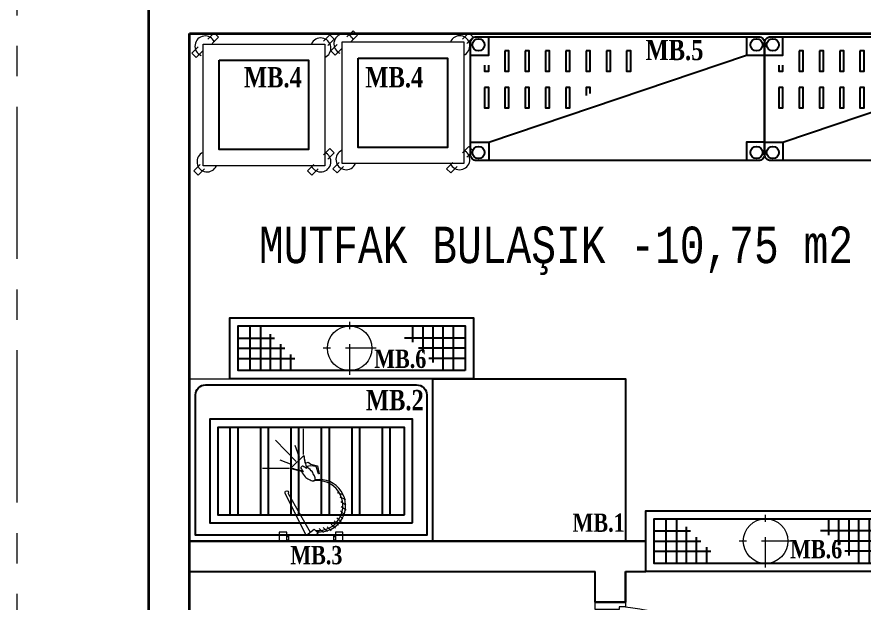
# Model space of a CAD drawing. Header units: millimetres. Extents: x 33350 to 35310, y -217097 to -211540.
# Drawn here: x 33568.5 to 33986, y -212824.6 to -212535.9 of the extents above; entities that cross this region are included whole.
import ezdxf
from ezdxf.enums import TextEntityAlignment as Align

# ---------------------------------------------------------------- set-up
doc = ezdxf.new("R2010")
doc.units = ezdxf.units.MM
doc.header["$LTSCALE"] = 60
doc.header["$MEASUREMENT"] = 0
for name, pattern in [('CENTER', [2, 1.25, -0.25, 0.25, -0.25]), ('DASHED2', [0.375, 0.25, -0.125]), ('HIDDEN', [0.375, 0.25, -0.125])]:
    doc.linetypes.add(name, pattern=pattern)
for name, color, linetype, lineweight in [('-DWG_ANA', 7, 'Continuous', 0), ('-DWG_DETAY1', 7, 'Continuous', 25), ('-DWG_DETAY2', 7, 'Continuous', 15), ('_AR TEFRİS_Pen_No__116', 121, 'Continuous', 13), ('M-DU-01', 134, 'Continuous', 35), ('M-SB-AKS-02', 15, 'CENTER', 18), ('M-SB-YZ-01', 255, 'Continuous', 20), ('NO', 7, 'Continuous', 0), ('OC-Mutfak Ekipman', 157, 'Continuous', 0), ('PLAN', 253, 'Continuous', 0), ('yerizg-a', 7, 'Continuous', 15), ('yerizg-b', 7, 'Continuous', 9)]:
    doc.layers.add(name, color=color, linetype=linetype, lineweight=lineweight)
for name, color, linetype in [('BL-D', 180, 'Continuous'), ('BL-S', 42, 'Continuous'), ('DUVAR', 7, 'Continuous'), ('sıhhi tesisat', 162, 'Continuous'), ('TEFRIŞ', 223, 'Continuous'), ('Tezgahlar', 144, 'Continuous')]:
    doc.layers.add(name, color=color, linetype=linetype)
doc.styles.add('antet', font='monos.ttf', dxfattribs={"width": 0.8})
doc.styles.add('ROMANS', font='ROMANSTW.SHX', dxfattribs={"width": 0.8})
doc.styles.add('TROMANS', font='ROMANSTW.SHX', dxfattribs={"width": 0.8})

# ---------------------------------------------------------------- blocks, each defined once
blk = doc.blocks.new('E_128')
at = {"layer": '-DWG_ANA', "color": 0}
blk.add_lwpolyline([(0, -80), (0, 0), (120, 0), (120, -80)], close=True, dxfattribs=at)
at = {"layer": '-DWG_DETAY1', "color": 0}
blk.add_lwpolyline([(3, -72), (3, -3), (117, -3), (117, -72, -0.414214), (112, -77), (8, -77, -0.414214)], format="xyb", close=True, dxfattribs=at)
blk = doc.blocks.new('EKN120')
at = {"layer": '-DWG_DETAY1', "color": 0}
for points in [[(10, -9), (10, -60), (110, -60), (110, -9)], [(14, -13), (14, -56), (106, -56), (106, -13)]]:
    blk.add_lwpolyline(points, close=True, dxfattribs=at)
at = {"layer": '-DWG_DETAY1', "color": 0, "linetype": 'Continuous'}
for points in [[(21, -13), (21, -56), (25, -56), (25, -13)], [(36, -13), (36, -56), (40, -56), (40, -13)], [(51, -13), (51, -56), (55, -56), (55, -13)], [(66, -13), (66, -56), (70, -56), (70, -13)], [(81, -13), (81, -56), (85, -56), (85, -13)], [(96, -13), (96, -56), (100, -56), (100, -13)]]:
    blk.add_lwpolyline(points, close=True, dxfattribs=at)
at = {"layer": 'PLAN', "color": 0, "linetype": 'Continuous'}
blk.add_blockref('E_128', (0, 0), dxfattribs=at)
at = {"layer": 'NO', "linetype": 'Continuous', "style": 'ROMANS', "width": 0.8}
blk.add_attdef('NO', text='', height=10, dxfattribs=at).set_placement((94, -68), align=Align.MIDDLE)
blk = doc.blocks.new('Y-SIFON')
at = {"layer": 'yerizg-a', "color": 0, "linetype": 'Continuous'}
blk.add_circle((0, 0), 11, dxfattribs=at)
at = {"layer": 'yerizg-b', "color": 0, "linetype": 'DASHED2'}
for points in [[(0, 13), (0, -13)], [(-13, 0), (13, 0)]]:
    blk.add_lwpolyline(points, dxfattribs=at)
blk = doc.blocks.new('120')
at = {"layer": 'sıhhi tesisat'}
for p, q in [((16088.22, 16465.14), (16088.22, 16435.14)), ((16093.22, 16465.14), (16093.22, 16442.14)), ((16098.22, 16465.14), (16098.22, 16447.14)), ((16082.22, 16459.14), (16104.22, 16459.14)), ((16104.22, 16454.14), (16082.22, 16454.14)), ((16082.22, 16449.14), (16100.22, 16449.14)), ((16082.22, 16444.14), (16095.22, 16444.14)), ((16082.22, 16439.14), (16090.22, 16439.14)), ((16098.22, 16353.14), (16098.22, 16381.14)), ((16093.22, 16353.14), (16093.22, 16376.14)), ((16104.22, 16379.14), (16096.22, 16379.14)), ((16088.22, 16353.14), (16088.22, 16371.14)), ((16104.22, 16374.14), (16091.22, 16374.14)), ((16104.22, 16369.14), (16086.22, 16369.14)), ((16082.22, 16364.14), (16104.22, 16364.14)), ((16104.22, 16359.14), (16082.22, 16359.14))]:
    blk.add_line(p, q, dxfattribs=at)
for points in [[(16108.22, 16469.14), (16108.22, 16349.14), (16078.22, 16349.14), (16078.22, 16469.14)], [(16104.22, 16465.14), (16104.22, 16353.14), (16082.22, 16353.14), (16082.22, 16465.14)]]:
    blk.add_lwpolyline(points, close=True, dxfattribs=at)
at = {"layer": 'sıhhi tesisat', "rotation": 270}
blk.add_blockref('Y-SIFON', (16093.22, 16408.14), dxfattribs=at)
at = {"layer": 'sıhhi tesisat', "style": 'ROMANS', "width": 0.8}
blk.add_attdef('YRNO', text='', height=10, rotation=270, dxfattribs=at).set_placement((16068.22, 16366.14), align=Align.MIDDLE)
blk = doc.blocks.new('137')
at = {"layer": 'BL-D', "linetype": 'Continuous'}
for points in [[(403974, -38254.74), (403983, -38254.74), (403983, -38245.74)], [(404119, -38254.74), (404110, -38254.74), (404110, -38245.74)], [(404110, -38254.74), (403983, -38297.74)], [(404060, -38278.74), (404060, -38281.74), (404062, -38281.74), (404062, -38277.74)], [(404112, -38292.74), (404112, -38289.74), (404110, -38289.74), (404110, -38292.74)], [(403983, -38306.74), (403983, -38297.74), (403974, -38297.74)], [(404119, -38297.74), (404110, -38297.74), (404110, -38306.74)]]:
    blk.add_lwpolyline(points, dxfattribs=at)
blk.add_lwpolyline([(404116, -38306.74), (403977, -38306.74, -0.414214), (403974, -38303.74), (403974, -38248.74, -0.414214), (403977, -38245.74), (404116, -38245.74, -0.414214), (404119, -38248.74), (404119, -38303.74, -0.414214)], format="xyb", close=True, dxfattribs=at)
for points in [[(404072, -38281.74), (404072, -38271.74), (404070, -38271.74), (404070, -38281.74)], [(404082, -38281.74), (404082, -38271.74), (404080, -38271.74), (404080, -38281.74)], [(404092, -38281.74), (404092, -38271.74), (404090, -38271.74), (404090, -38281.74)], [(404102, -38281.74), (404102, -38271.74), (404100, -38271.74), (404100, -38281.74)], [(404112, -38281.74), (404112, -38271.74), (404110, -38271.74), (404110, -38281.74)], [(404042, -38299.74), (404042, -38289.74), (404040, -38289.74), (404040, -38299.74)], [(404052, -38299.74), (404052, -38289.74), (404050, -38289.74), (404050, -38299.74)], [(404062, -38299.74), (404062, -38289.74), (404060, -38289.74), (404060, -38299.74)], [(404072, -38299.74), (404072, -38289.74), (404070, -38289.74), (404070, -38299.74)], [(404082, -38299.74), (404082, -38289.74), (404080, -38289.74), (404080, -38299.74)], [(404092, -38299.74), (404092, -38289.74), (404090, -38289.74), (404090, -38299.74)], [(404102, -38299.74), (404102, -38289.74), (404100, -38289.74), (404100, -38299.74)], [(404102, -38299.74), (404102, -38289.74), (404100, -38289.74), (404100, -38299.74)]]:
    blk.add_lwpolyline(points, close=True, dxfattribs=at)
for centre in [(403978, -38249.74), (404115, -38249.74), (403978, -38302.74), (404115, -38302.74)]:
    blk.add_circle(centre, 3, dxfattribs=at)
at = {"layer": 'BL-D', "linetype": 'Continuous', "style": 'ROMANS', "width": 0.8}
blk.add_attdef('NO', text='', height=10, rotation=180, dxfattribs=at).set_placement((404003, -38259.74), align=Align.MIDDLE)
blk = doc.blocks.new('ön yıkama duşu')
at = {"layer": 'OC-Mutfak Ekipman'}
for p, q in [((2320.36, 5587.11), (2322.45, 5585.12)), ((2322.38, 5588.5), (2324.47, 5586.51)), ((2324.26, 5588.8), (2326.35, 5586.81)), ((2326.24, 5589.29), (2328.33, 5587.3)), ((2328.81, 5589.59), (2330.9, 5587.6)), ((2334.48, 5590.55), (2343.53, 5590.55)), ((2316.64, 5582.53), (2318.72, 5580.54)), ((2317.5, 5584.02), (2319.59, 5582.03)), ((2318.92, 5585.61), (2321.01, 5583.62)), ((2315.12, 5578.27), (2317.55, 5576.71)), ((2315.8, 5580.64), (2317.88, 5578.65)), ((2315.18, 5575.78), (2317.61, 5574.22)), ((2315.26, 5573.09), (2317.96, 5572.09)), ((2316.57, 5570.7), (2319.28, 5569.71)), ((2328.36, 5560.41), (2328.62, 5560.46)), ((2329.21, 5556.49), (2328.36, 5560.41)), ((2328.62, 5560.46), (2329.8, 5556.7)), ((2342.39, 5557.66), (2335.99, 5551.35)), ((2342.96, 5557.71), (2356.32, 5557.71)), ((2332.49, 5555.63), (2329.21, 5556.49)), ((2329.8, 5556.7), (2332.65, 5556.38)), ((2333.78, 5554.72), (2332.49, 5555.63)), ((2332.65, 5556.38), (2334.58, 5556.81)), ((2334.69, 5555.04), (2333.78, 5554.72)), ((2339.65, 5554.25), (2349.86, 5543.88)), ((2341.6, 5555.91), (2347.61, 5553.65)), ((2336.05, 5550.8), (2336.05, 5538.17)), ((2338, 5552.3), (2340.25, 5546.44))]:
    blk.add_line(p, q, dxfattribs=at)
for points in [[(2316.64, 5593.54), (2316.64, 5589.19), (2320.31, 5589.19), (2320.31, 5593.54)], [(2344.34, 5593.54), (2344.34, 5589.19), (2348.02, 5589.19), (2348.02, 5593.54)]]:
    blk.add_lwpolyline(points, close=True, dxfattribs=at)
for points in [[(2321.12, 5592.83), (2320.31, 5592.83)], [(2321.12, 5591.34), (2320.31, 5591.34)], [(2343.53, 5590.55), (2343.53, 5593.54), (2321.12, 5593.54), (2321.12, 5590.55), (2330, 5590.55)], [(2328.81, 5589.59), (2330.05, 5590.59), (2334.54, 5590.59), (2330.9, 5587.6)], [(2344.34, 5592.83), (2343.53, 5592.83)], [(2344.34, 5591.34), (2343.53, 5591.34)]]:
    blk.add_lwpolyline(points, dxfattribs=at)
blk.add_lwpolyline([(2334.78, 5590.55), (2345.12, 5570.02, -1.623199), (2343.62, 5570.02), (2332.76, 5589.14)], format="xyb", dxfattribs=at)
for centre, radius, start, end in [((2328.25, 5576.07), 12.9, 84.3352, 278.9037), ((2329.01, 5576.05), 12.34, 84.7949, 279.7262), ((2331.19, 5563.02), 0.878, 134.1304, 188.0124), ((2336.68, 5563.79), 6.42, 188.0124, 207.313), ((2331.19, 5563.02), 0.878, 80.2485, 134.1304), ((2330.25, 5557.56), 6.42, 60.9479, 80.2485), ((2326.56, 5550.91), 14.03, 51.2665, 60.9479), ((2314.44, 5546.09), 26.17, 29.9355, 37.0189), ((2343.44, 5567.28), 14.03, 207.313, 216.9944), ((2348.95, 5576.05), 23.99, 225.8417, 233.2402), ((2228.73, 5532.12), 108.97, 10.1631, 13.6355), ((2338.79, 5562.29), 6.11, 227.097, 246.8677), ((2363.35, 5657.82), 102.33, 254.5947, 258.178), ((2332.75, 5555.09), 5.32, 28.8119, 50.0063), ((2319.37, 5486.34), 74.94, 72.112, 76.2975), ((2336.54, 5557.53), 0.878, 314.1304, 8.0124), ((2412.86, 5573.91), 80.11, 192.3119, 196.3602), ((2336.54, 5557.53), 0.878, 260.2485, 314.1304)]:
    blk.add_arc(centre, radius, start, end, dxfattribs=at)
at = {"layer": 'OC-Mutfak Ekipman', "linetype": 'Continuous', "style": 'ROMANS', "width": 0.8}
blk.add_attdef('NO', text='', height=10, dxfattribs=at).set_placement((2333.21, 5602.97), align=Align.MIDDLE)
blk = doc.blocks.new('-85')
at = {"layer": '_AR TEFRİS_Pen_No__116', "color": 252, "linetype": 'Continuous'}
for p, q in [((34196, -212824.09), (34181, -212824.09)), ((34181, -212827.69), (34181, -212824.09)), ((34196, -212824.09), (34196, -212826.49)), ((34256.98, -212823.35), (34256.98, -212821.75)), ((34265.78, -212821.75), (34256.98, -212821.75)), ((34264.98, -212823.35), (34256.98, -212823.35)), ((34264.98, -212826.95), (34264.98, -212823.35)), ((34266.58, -212826.95), (34266.58, -212822.55)), ((34192.8, -212827.69), (34181, -212827.69)), ((34192.8, -212826.49), (34192.8, -212827.69)), ((34196, -212826.49), (34192.8, -212826.49)), ((34196.72, -212826.64), (34196, -212826.64)), ((34196.72, -212826.64), (34196.72, -212825.93)), ((34196.72, -212826.64), (34197.44, -212826.64)), ((34196.72, -212826.64), (34196.72, -212827.34)), ((34269.18, -212827.35), (34196.73, -212827.35)), ((34196.73, -212827.35), (34196.73, -212830.55)), ((34264.38, -212827.35), (34264.38, -212826.95)), ((34267.18, -212826.95), (34264.38, -212826.95)), ((34267.18, -212827.35), (34267.18, -212826.95)), ((34269.18, -212827.35), (34269.18, -212830.55)), ((34196.73, -212830.55), (34269.18, -212830.55)), ((34264.38, -212830.55), (34264.38, -212830.95)), ((34267.18, -212830.95), (34264.38, -212830.95)), ((34264.98, -212830.95), (34264.98, -212834.55)), ((34266.58, -212830.95), (34266.58, -212835.35)), ((34267.18, -212830.55), (34267.18, -212830.95)), ((34256.98, -212834.55), (34256.98, -212836.15)), ((34264.98, -212834.55), (34256.98, -212834.55)), ((34265.78, -212836.15), (34256.98, -212836.15)), ((34192.8, -212900.49), (34181, -212900.49)), ((34181, -212900.49), (34181, -212904.09)), ((34192.8, -212901.69), (34192.8, -212900.49)), ((34196, -212901.69), (34192.8, -212901.69)), ((34196, -212904.09), (34196, -212901.69))]:
    blk.add_line(p, q, dxfattribs=at)
blk.add_circle((34196.72, -212826.64), 0.6, dxfattribs=at)
for centre, radius, start, end in [((34265.78, -212822.55), 0.8, 0, 90), ((34188.54, -212820.74), 81.27, 275.2675, 352.8455), ((34265.78, -212835.35), 0.8, 270, 0)]:
    blk.add_arc(centre, radius, start, end, dxfattribs=at)
at = {"layer": 'BL-S'}
blk.add_line((34181, -212904.09), (34196, -212904.09), dxfattribs=at)
blk = doc.blocks.new('AKZ100')
at = {"layer": '-DWG_ANA', "color": 0}
blk.add_lwpolyline([(0, 0), (60, 0), (60, -60), (0, -60)], close=True, dxfattribs=at)
at = {"layer": '-DWG_DETAY1', "color": 0}
blk.add_lwpolyline([(8, -8), (52, -8), (52, -52), (8, -52)], close=True, dxfattribs=at)
at = {"layer": '-DWG_DETAY2', "color": 0, "linetype": 'HIDDEN'}
for points in [[(2.39, 2.39), (5.49, 5.49), (7.61, 3.36), (4.47, 0.23)], [(59.39, 1.39), (62.49, 4.49), (64.61, 2.36), (61.47, -0.77)], [(-2.39, -1.39), (-5.49, -4.49), (-3.36, -6.61), (-0.23, -3.47)], [(59.39, -54.61), (62.49, -51.51), (64.61, -53.64), (61.47, -56.77)], [(-1.39, -59.39), (-4.49, -62.49), (-2.36, -64.61), (0.77, -61.47)], [(54.61, -59.39), (51.51, -62.49), (53.64, -64.61), (56.77, -61.47)]]:
    blk.add_lwpolyline(points, dxfattribs=at)
at = {"layer": '-DWG_DETAY2', "color": 0}
for centre, start, end in [((1, -1), 23.5782, 246.4218), ((58, -2), 293.5782, 156.4218), ((2, -58), 113.5782, 336.4218), ((58, -58), 203.5782, 66.4218)]:
    blk.add_arc(centre, 5, start, end, dxfattribs=at)
at = {"layer": 'NO', "linetype": 'Continuous', "style": 'ROMANS', "width": 0.8}
blk.add_attdef('NO', text='', height=10, dxfattribs=at).set_placement((31, -42), align=Align.MIDDLE)

msp = doc.modelspace()

# ---------------------------------------------------------------- linework, layer by layer
at = {"layer": '_AR TEFRİS_Pen_No__116', "color": 252, "linetype": 'Continuous'}
msp.add_line((33853.51, -212824.09), (33868.51, -212824.09), dxfattribs=at)
at = {"layer": 'BL-D', "linetype": 'Continuous'}
msp.add_lwpolyline([(33773.51, -212714.09), (33868.51, -212714.09), (33868.51, -212794.09), (33773.51, -212794.09)], close=True, dxfattribs=at)
at = {"layer": 'M-DU-01'}
msp.add_line((33653.51, -212544.09), (34178.51, -212544.09), dxfattribs=at)
for points in [[(33633.51, -212964.09), (33633.51, -212454.09)], [(33653.51, -212964.09), (33653.51, -212544.09)]]:
    msp.add_lwpolyline(points, dxfattribs=at)
at = {"layer": 'M-SB-AKS-02'}
msp.add_line((33568.51, -211620.09), (33568.51, -217013.55), dxfattribs=at)
at = {"layer": 'TEFRIŞ'}
for p, q in [((33653.51, -212794.09), (33878.51, -212794.09)), ((33878.51, -212794.09), (33653.51, -212794.09)), ((33878.51, -212809.09), (33878.51, -212794.09)), ((33653.51, -212809.09), (33853.51, -212809.09)), ((33853.51, -212824.09), (33853.51, -212809.09)), ((33868.51, -212809.09), (33868.51, -212824.09)), ((33868.51, -212824.09), (33868.51, -212809.09)), ((33868.51, -212809.09), (33878.51, -212809.09)), ((33868.51, -212824.09), (33853.51, -212824.09))]:
    msp.add_line(p, q, dxfattribs=at)

# ---------------------------------------------------------------- block references
at = {"rotation": 270}
for p in [(17324.36, -196605.88), (17529.36, -196700.88)]:
    msp.add_blockref('120', p, dxfattribs=at)
at = {"layer": 'BL-D', "linetype": 'Continuous'}
for p in [(33660.25, -212549.22), (33728.72, -212548.12)]:
    msp.add_blockref('AKZ100', p, dxfattribs=at)
at = {"layer": 'BL-D', "linetype": 'Continuous', "rotation": 180}
msp.add_blockref('EKN120', (33773.51, -212794.09), dxfattribs=at)
at = {"layer": 'DUVAR', "rotation": 180}
for p in [(437911.01, -250852.35), (438056.01, -250852.35)]:
    msp.add_blockref('137', p, dxfattribs=at)
at = {"layer": 'TEFRIŞ', "xscale": -1, "rotation": 180}
msp.add_blockref('-85', (-327.49, -425728.19), dxfattribs=at)
at = {"layer": 'Tezgahlar', "rotation": 180}
msp.add_blockref('ön yıkama duşu', (36045.83, -207200.55), dxfattribs=at)

# ---------------------------------------------------------------- texts
at = {"layer": 'M-SB-YZ-01', "color": 5, "style": 'antet', "width": 0.8}
msp.add_text('MUTFAK BULAŞIK -10,75 m2', height=18, dxfattribs=at).set_placement((33687.79, -212657.14))
at = {"layer": 'TEFRIŞ', "attachment_point": 1, "style": 'TROMANS'}
for s, insert, char_height in [('{\\fCentury|b1|i0|c162|p18;\\C7;MB.5}', (33878.32, -212547.14), 10), ('{\\fCentury|b1|i0|c162|p18;\\C7;MB.4}', (33680.4, -212560.57), 10), ('{\\fCentury|b1|i0|c162|p18;\\C7;MB.4}', (33740.24, -212560.57), 10), ('{\\fCentury|b1|i0|c162|p18;\\C7;MB.6}', (33744.59, -212699.76), 9), ('{\\fCentury|b1|i0|c162|p18;\\C7;MB.2}', (33740.5, -212719.62), 10), ('{\\fCentury|b1|i0|c162|p18;\\C7;MB.1}', (33842.36, -212780.5), 9), ('{\\fCentury|b1|i0|c162|p18;\\C7;MB.6}', (33949.57, -212793.54), 9), ('{\\fCentury|b1|i0|c162|p18;\\C7;MB.3}', (33703.22, -212796.48), 9)]:
    msp.add_mtext_dynamic_manual_height_columns(s, width=46.9037, gutter_width=1103.38, heights=[0], dxfattribs=dict(at, insert=insert, char_height=char_height))

doc.saveas('drawing.dxf')
